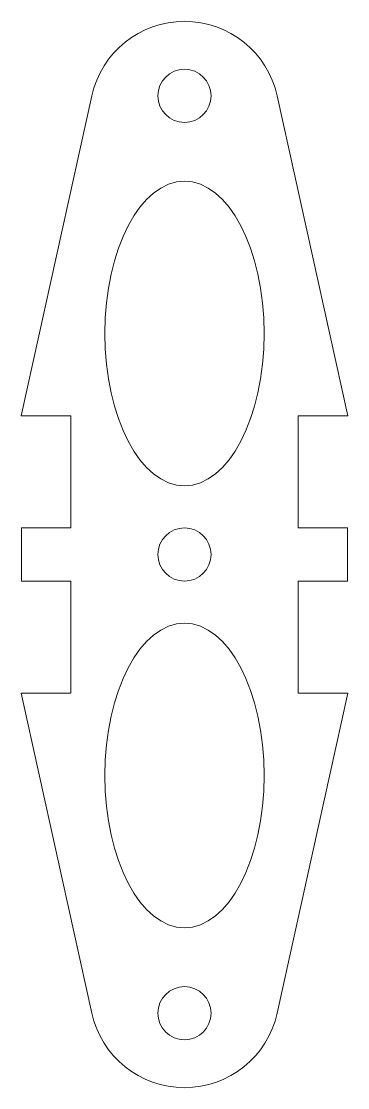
# Model space of a CAD drawing. Header units: millimetres. Extents: x 778.8 to 796.6, y 434.3 to 492.5.
import ezdxf

# ---------------------------------------------------------------- set-up
doc = ezdxf.new("R2010")
doc.units = ezdxf.units.MM

msp = doc.modelspace()

# ---------------------------------------------------------------- linework, layer by layer
at = {"color": 7, "linetype": 'Continuous', "lineweight": 15}
for p, q in [((778.759, 470.952), (782.607, 488.402)), ((792.712, 488.402), (796.559, 470.952)), ((781.459, 470.952), (778.759, 470.952)), ((781.459, 464.852), (781.459, 470.952)), ((793.859, 464.852), (793.859, 470.952)), ((793.859, 470.952), (796.559, 470.952)), ((781.459, 464.852), (778.776, 464.852)), ((778.776, 464.852), (778.776, 461.952)), ((793.859, 464.852), (796.542, 464.852)), ((796.542, 464.852), (796.542, 461.952)), ((781.459, 461.952), (778.776, 461.952)), ((781.459, 461.952), (781.459, 455.852)), ((793.859, 461.952), (793.859, 455.852)), ((793.859, 461.952), (796.542, 461.952)), ((778.759, 455.852), (782.607, 438.402)), ((781.459, 455.852), (778.759, 455.852)), ((792.712, 438.402), (796.559, 455.852)), ((793.859, 455.852), (796.559, 455.852))]:
    msp.add_line(p, q, dxfattribs=at)
for centre in [(787.659, 488.402), (787.659, 463.402), (787.659, 438.402)]:
    msp.add_circle(centre, 1.45, dxfattribs=at)
for centre, start, end in [((787.659, 487.288), 12.43366, 167.56634), ((787.659, 439.516), 192.43366, 347.56634)]:
    msp.add_arc(centre, 5.174, start, end, dxfattribs=at)
for centre, major_axis in [((787.659, 475.448), (0, 8.302)), ((787.659, 451.357), (0, -8.302))]:
    msp.add_ellipse(centre, major_axis=major_axis, ratio=0.523543, dxfattribs=at)

doc.saveas('drawing.dxf')
